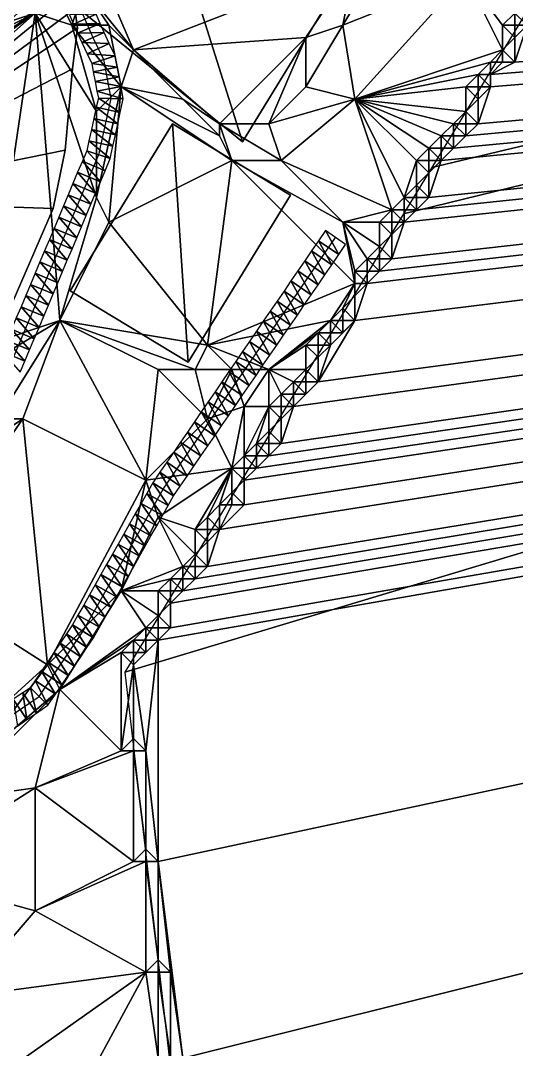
# Model space of a CAD drawing. Header units: metres. Extents: x -1103 to 901, y -902 to 905.
# Drawn here: x -662.4 to -581.8, y -422.6 to -255.2 of the extents above; entities that cross this region are included whole.
import ezdxf

# ---------------------------------------------------------------- set-up
doc = ezdxf.new("R2010")
doc.units = ezdxf.units.M
for name, color, linetype in [('OSM_BUILDING_FOOTPRINTS', 7, 'CONTINUOUS'), ('OSM_BUILDING_ROOFS', 1, 'CONTINUOUS'), ('OSM_BUILDING_WALLS', 8, 'CONTINUOUS'), ('OSM_ROAD_AXES', 2, 'CONTINUOUS'), ('OSM_ROAD_SURFACE', 9, 'CONTINUOUS'), ('OSM_TERRAIN', 3, 'CONTINUOUS'), ('OSM_WATER_OUTLINES', 4, 'CONTINUOUS'), ('OSM_WATER_SURFACE', 5, 'CONTINUOUS')]:
    doc.layers.add(name, color=color, linetype=linetype)

msp = doc.modelspace()

# ---------------------------------------------------------------- linework, layer by layer
at = {"layer": 'OSM_BUILDING_FOOTPRINTS'}
for points in [[(-595.87, -171.84, 5.77), (-572.23, -186.63, 5.77), (-626.29, -274.95, 5.77), (-651.78, -254.17, 5.77), (-641.07, -234.1, 5.77), (-638.67, -235.55, 5.77), (-595.87, -171.84, 5.77)], [(-654.3, -299.2, 6.9), (-637.67, -272.03, 6.9), (-618.5, -283.6, 6.9), (-635.13, -310.78, 6.9), (-654.3, -299.2, 6.9)]]:
    msp.add_polyline3d(points, close=True, dxfattribs=at)
msp.add_polyline3d([(-653.56, -253.33, 6.83), (-653.11, -256.43, 6.83), (-653.92, -263.05, 6.83), (-655.11, -276.31, 6.83), (-657.04, -285.81, 6.83), (-666.78, -308.1, 6.83)], dxfattribs=at)
at = {"layer": 'OSM_BUILDING_ROOFS'}
for points in [[(-638.67, -235.55, 10.97), (-626.29, -274.95, 10.97), (-572.23, -186.63, 10.97)], [(-638.67, -235.55, 10.97), (-651.78, -254.17, 10.97), (-626.29, -274.95, 10.97)], [(-695.36, -284.49, 117.63), (-657.18, -250.76, 117.63), (-658.37, -249.81, 117.63)], [(-695.36, -284.49, 117.63), (-658.37, -249.81, 117.63), (-662.75, -250.31, 117.63)], [(-695.36, -284.49, 117.63), (-654.96, -251.5, 117.63), (-657.18, -250.76, 117.63)], [(-695.36, -284.49, 117.63), (-653.56, -253.33, 117.63), (-654.96, -251.5, 117.63)], [(-695.36, -284.49, 117.63), (-653.11, -256.43, 117.63), (-653.56, -253.33, 117.63)], [(-695.36, -284.49, 117.63), (-653.92, -263.05, 117.63), (-653.11, -256.43, 117.63)], [(-695.36, -284.49, 117.63), (-655.11, -276.31, 117.63), (-653.92, -263.05, 117.63)], [(-637.67, -272.03, 16.9), (-654.3, -299.2, 16.9), (-635.13, -310.78, 16.9)], [(-637.67, -272.03, 16.9), (-635.13, -310.78, 16.9), (-618.5, -283.6, 16.9)], [(-695.36, -284.49, 117.63), (-657.04, -285.81, 117.63), (-655.11, -276.31, 117.63)], [(-695.36, -284.49, 117.63), (-666.78, -308.1, 117.63), (-657.04, -285.81, 117.63)]]:
    msp.add_3dface(points, dxfattribs=at)
at = {"layer": 'OSM_BUILDING_WALLS'}
for points in [[(-626.29, -274.95, 5.77), (-572.23, -186.63, 5.77), (-572.23, -186.63, 10.97)], [(-626.29, -274.95, 5.77), (-572.23, -186.63, 10.97), (-626.29, -274.95, 10.97)], [(-653.11, -256.43, 6.83), (-653.56, -253.33, 6.83), (-653.56, -253.33, 117.63)], [(-653.11, -256.43, 6.83), (-653.56, -253.33, 117.63), (-653.11, -256.43, 117.63)], [(-651.78, -254.17, 5.77), (-626.29, -274.95, 5.77), (-626.29, -274.95, 10.97)], [(-651.78, -254.17, 5.77), (-626.29, -274.95, 10.97), (-651.78, -254.17, 10.97)], [(-653.92, -263.05, 6.83), (-653.11, -256.43, 6.83), (-653.11, -256.43, 117.63)], [(-653.92, -263.05, 6.83), (-653.11, -256.43, 117.63), (-653.92, -263.05, 117.63)], [(-655.11, -276.31, 6.83), (-653.92, -263.05, 6.83), (-653.92, -263.05, 117.63)], [(-655.11, -276.31, 6.83), (-653.92, -263.05, 117.63), (-655.11, -276.31, 117.63)], [(-637.67, -272.03, 6.9), (-654.3, -299.2, 6.9), (-654.3, -299.2, 16.9)], [(-637.67, -272.03, 6.9), (-654.3, -299.2, 16.9), (-637.67, -272.03, 16.9)], [(-618.5, -283.6, 6.9), (-637.67, -272.03, 6.9), (-637.67, -272.03, 16.9)], [(-618.5, -283.6, 6.9), (-637.67, -272.03, 16.9), (-618.5, -283.6, 16.9)], [(-657.04, -285.81, 6.83), (-655.11, -276.31, 6.83), (-655.11, -276.31, 117.63)], [(-657.04, -285.81, 6.83), (-655.11, -276.31, 117.63), (-657.04, -285.81, 117.63)], [(-635.13, -310.78, 6.9), (-618.5, -283.6, 6.9), (-618.5, -283.6, 16.9)], [(-635.13, -310.78, 6.9), (-618.5, -283.6, 16.9), (-635.13, -310.78, 16.9)], [(-666.78, -308.1, 6.83), (-657.04, -285.81, 6.83), (-657.04, -285.81, 117.63)], [(-666.78, -308.1, 6.83), (-657.04, -285.81, 117.63), (-666.78, -308.1, 117.63)], [(-654.3, -299.2, 6.9), (-635.13, -310.78, 6.9), (-635.13, -310.78, 16.9)], [(-654.3, -299.2, 6.9), (-635.13, -310.78, 16.9), (-654.3, -299.2, 16.9)]]:
    msp.add_3dface(points, dxfattribs=at)
at = {"layer": 'OSM_ROAD_AXES'}
for points in [[(-620.45, -163.06, 12.95), (-623.91, -174.62, 12.07), (-630.44, -184.2, 11.44), (-646.3, -202.46, 10.62), (-667.94, -229.56, 9.43), (-679.5, -239.86, 9.47), (-678.02, -247.89, 9.7), (-669.22, -253.89, 9.48), (-667.86, -253.93, 9.42), (-665.78, -252.46, 9.32), (-660.43, -248.18, 9.24), (-653.19, -252, 8.95), (-650.6, -257.98, 8.79), (-648.89, -261.58, 8.94), (-647.7, -267.92, 9.14), (-649.7, -277.04, 9.34), (-667.34, -318.95, 9.09)], [(-769.85, -504.86, 10.94), (-758.95, -499.78, 10.32), (-750.59, -493.16, 10.17), (-745.47, -485.65, 10.03), (-723.97, -429.54, 6.54), (-719.82, -426.23, 6.64), (-715.19, -424.97, 6.68), (-707.24, -425.13, 6.34), (-696.63, -425.13, 6.14), (-700.33, -422.32, 6.07), (-697.28, -418.64, 6.09), (-689.03, -408.04, 6.17), (-681.28, -398.57, 5.97), (-677.64, -389.26, 5.86), (-677.28, -381.83, 5.92), (-673.28, -374.61, 5.95), (-659.34, -365.18, 5.88), (-652.22, -354.58, 6.01), (-639.18, -331.46, 6.68), (-611.17, -290.52, 8.97)]]:
    msp.add_polyline3d(points, dxfattribs=at)
at = {"layer": 'OSM_ROAD_SURFACE'}
for points in [[(-654.38, -254.3, 8.99), (-653.73, -255.79, 8.87), (-650.06, -254.19, 8.74)], [(-653.73, -255.79, 8.87), (-649.41, -255.69, 8.65), (-650.06, -254.19, 8.74)], [(-653.73, -255.79, 8.87), (-653.08, -257.28, 8.91), (-649.41, -255.69, 8.65)], [(-653.08, -257.28, 8.91), (-648.78, -257.15, 8.69), (-649.41, -255.69, 8.65)], [(-653.08, -257.28, 8.91), (-652.42, -258.81, 8.95), (-648.78, -257.15, 8.69)], [(-652.42, -258.81, 8.95), (-647.94, -258.93, 8.76), (-648.78, -257.15, 8.69)], [(-652.42, -258.81, 8.95), (-651.55, -260.63, 9), (-647.94, -258.93, 8.76)], [(-651.55, -260.63, 9), (-647, -260.94, 8.85), (-647.94, -258.93, 8.76)], [(-651.55, -260.63, 9), (-650.79, -262.23, 9.04), (-647, -260.94, 8.85)], [(-650.79, -262.23, 9.04), (-646.63, -262.8, 8.96), (-647, -260.94, 8.85)], [(-650.79, -262.23, 9.04), (-650.56, -263.54, 9.08), (-646.63, -262.8, 8.96)], [(-650.56, -263.54, 9.08), (-646.33, -264.38, 9.05), (-646.63, -262.8, 8.96)], [(-650.56, -263.54, 9.08), (-650.26, -265.12, 9.12), (-646.33, -264.38, 9.05)], [(-650.26, -265.12, 9.12), (-646.03, -265.96, 9.14), (-646.33, -264.38, 9.05)], [(-650.26, -265.12, 9.12), (-649.96, -266.7, 9.17), (-646.03, -265.96, 9.14)], [(-649.96, -266.7, 9.17), (-645.7, -267.98, 9.13), (-646.03, -265.96, 9.14)], [(-649.96, -266.7, 9.17), (-649.7, -267.86, 9.2), (-645.7, -267.98, 9.13)], [(-650.05, -269.31, 9.24), (-650.45, -271.14, 9.31), (-646.55, -272, 9.12)], [(-649.7, -267.86, 9.2), (-650.05, -269.31, 9.24), (-646.15, -270.17, 9.12)], [(-650.05, -269.31, 9.24), (-646.55, -272, 9.12), (-646.15, -270.17, 9.12)], [(-649.7, -267.86, 9.2), (-646.15, -270.17, 9.12), (-645.7, -267.98, 9.13)], [(-650.45, -271.14, 9.31), (-650.85, -272.96, 9.38), (-646.95, -273.82, 9.16)], [(-650.45, -271.14, 9.31), (-646.95, -273.82, 9.16), (-646.55, -272, 9.12)], [(-650.85, -272.96, 9.38), (-651.25, -274.79, 9.44), (-647.35, -275.65, 9.2)], [(-650.85, -272.96, 9.38), (-647.35, -275.65, 9.2), (-646.95, -273.82, 9.16)], [(-651.25, -274.79, 9.44), (-651.61, -276.43, 9.5), (-647.8, -277.65, 9.24)], [(-651.25, -274.79, 9.44), (-647.8, -277.65, 9.24), (-647.35, -275.65, 9.2)], [(-651.61, -276.43, 9.5), (-652.31, -278.09, 9.56), (-648.62, -279.64, 9.36)], [(-651.61, -276.43, 9.5), (-648.62, -279.64, 9.36), (-647.8, -277.65, 9.24)], [(-652.31, -278.09, 9.56), (-653.08, -279.91, 9.52), (-649.39, -281.46, 9.46)], [(-652.31, -278.09, 9.56), (-649.39, -281.46, 9.46), (-648.62, -279.64, 9.36)], [(-653.08, -279.91, 9.52), (-653.85, -281.73, 9.49), (-650.16, -283.28, 9.53)], [(-653.08, -279.91, 9.52), (-650.16, -283.28, 9.53), (-649.39, -281.46, 9.46)], [(-653.85, -281.73, 9.49), (-654.61, -283.55, 9.45), (-650.93, -285.11, 9.5)], [(-653.85, -281.73, 9.49), (-650.93, -285.11, 9.5), (-650.16, -283.28, 9.53)], [(-654.61, -283.55, 9.45), (-655.38, -285.38, 9.42), (-651.69, -286.93, 9.46)], [(-654.61, -283.55, 9.45), (-651.69, -286.93, 9.46), (-650.93, -285.11, 9.5)], [(-655.38, -285.38, 9.42), (-656.15, -287.2, 9.38), (-652.46, -288.75, 9.43)], [(-655.38, -285.38, 9.42), (-652.46, -288.75, 9.43), (-651.69, -286.93, 9.46)], [(-656.15, -287.2, 9.38), (-656.91, -289.02, 9.35), (-653.23, -290.57, 9.39)], [(-656.15, -287.2, 9.38), (-653.23, -290.57, 9.39), (-652.46, -288.75, 9.43)], [(-656.91, -289.02, 9.35), (-657.68, -290.84, 9.36), (-653.99, -292.39, 9.36)], [(-656.91, -289.02, 9.35), (-653.99, -292.39, 9.36), (-653.23, -290.57, 9.39)], [(-610.64, -293.29, 9.03), (-612.82, -289.39, 9.02), (-613.94, -291.03, 9.03)], [(-610.64, -293.29, 9.03), (-609.52, -291.65, 9.02), (-612.82, -289.39, 9.02)], [(-657.68, -290.84, 9.36), (-658.45, -292.66, 9.38), (-654.76, -294.22, 9.33)], [(-657.68, -290.84, 9.36), (-654.76, -294.22, 9.33), (-653.99, -292.39, 9.36)], [(-611.76, -294.93, 9.04), (-613.94, -291.03, 9.03), (-615.06, -292.67, 9.03)], [(-611.76, -294.93, 9.04), (-610.64, -293.29, 9.03), (-613.94, -291.03, 9.03)], [(-658.45, -292.66, 9.38), (-659.21, -294.49, 9.4), (-655.53, -296.04, 9.29)], [(-658.45, -292.66, 9.38), (-655.53, -296.04, 9.29), (-654.76, -294.22, 9.33)], [(-612.88, -296.56, 9.03), (-615.06, -292.67, 9.03), (-616.18, -294.31, 9.03)], [(-612.88, -296.56, 9.03), (-611.76, -294.93, 9.04), (-615.06, -292.67, 9.03)], [(-659.21, -294.49, 9.4), (-659.98, -296.31, 9.42), (-656.29, -297.86, 9.26)], [(-659.21, -294.49, 9.4), (-656.29, -297.86, 9.26), (-655.53, -296.04, 9.29)], [(-614, -298.2, 9.03), (-616.18, -294.31, 9.03), (-617.3, -295.94, 9.03)], [(-614, -298.2, 9.03), (-612.88, -296.56, 9.03), (-616.18, -294.31, 9.03)], [(-615.12, -299.84, 9.02), (-617.3, -295.94, 9.03), (-618.42, -297.58, 9.02)], [(-615.12, -299.84, 9.02), (-614, -298.2, 9.03), (-617.3, -295.94, 9.03)], [(-659.98, -296.31, 9.42), (-660.75, -298.13, 9.45), (-657.06, -299.68, 9.27)], [(-659.98, -296.31, 9.42), (-657.06, -299.68, 9.27), (-656.29, -297.86, 9.26)], [(-616.24, -301.48, 9.02), (-618.42, -297.58, 9.02), (-619.54, -299.22, 9.02)], [(-616.24, -301.48, 9.02), (-615.12, -299.84, 9.02), (-618.42, -297.58, 9.02)], [(-660.75, -298.13, 9.45), (-661.51, -299.95, 9.47), (-657.83, -301.5, 9.29)], [(-660.75, -298.13, 9.45), (-657.83, -301.5, 9.29), (-657.06, -299.68, 9.27)], [(-617.36, -303.12, 9.02), (-619.54, -299.22, 9.02), (-620.66, -300.86, 9.01)], [(-617.36, -303.12, 9.02), (-616.24, -301.48, 9.02), (-619.54, -299.22, 9.02)], [(-661.51, -299.95, 9.47), (-662.28, -301.77, 9.49), (-658.6, -303.32, 9.31)], [(-661.51, -299.95, 9.47), (-658.6, -303.32, 9.31), (-657.83, -301.5, 9.29)], [(-618.48, -304.75, 9.03), (-620.66, -300.86, 9.01), (-621.78, -302.5, 9.01)], [(-618.48, -304.75, 9.03), (-617.36, -303.12, 9.02), (-620.66, -300.86, 9.01)], [(-662.28, -301.77, 9.49), (-663.05, -303.6, 9.51), (-659.36, -305.15, 9.33)], [(-662.28, -301.77, 9.49), (-659.36, -305.15, 9.33), (-658.6, -303.32, 9.31)], [(-619.6, -306.39, 8.97), (-621.78, -302.5, 9.01), (-622.9, -304.13, 9.01)], [(-619.6, -306.39, 8.97), (-618.48, -304.75, 9.03), (-621.78, -302.5, 9.01)], [(-663.05, -303.6, 9.51), (-663.82, -305.42, 9.54), (-660.13, -306.97, 9.19)], [(-663.05, -303.6, 9.51), (-660.13, -306.97, 9.19), (-659.36, -305.15, 9.33)], [(-620.72, -308.03, 8.87), (-622.9, -304.13, 9.01), (-624.02, -305.77, 9.01)], [(-620.72, -308.03, 8.87), (-619.6, -306.39, 8.97), (-622.9, -304.13, 9.01)], [(-663.82, -305.42, 9.54), (-664.58, -307.24, 9.5), (-660.9, -308.79, 9.18)], [(-663.82, -305.42, 9.54), (-660.9, -308.79, 9.18), (-660.13, -306.97, 9.19)], [(-621.84, -309.67, 8.78), (-624.02, -305.77, 9.01), (-625.14, -307.41, 8.96)], [(-621.84, -309.67, 8.78), (-620.72, -308.03, 8.87), (-624.02, -305.77, 9.01)], [(-664.58, -307.24, 9.5), (-665.35, -309.06, 9.29), (-661.66, -310.61, 9.16)], [(-664.58, -307.24, 9.5), (-661.66, -310.61, 9.16), (-660.9, -308.79, 9.18)], [(-622.96, -311.3, 8.68), (-625.14, -307.41, 8.96), (-626.26, -309.05, 8.86)], [(-622.96, -311.3, 8.68), (-621.84, -309.67, 8.78), (-625.14, -307.41, 8.96)], [(-665.35, -309.06, 9.29), (-662.43, -312.43, 9.15), (-661.66, -310.61, 9.16)], [(-624.08, -312.94, 8.47), (-626.26, -309.05, 8.86), (-627.38, -310.68, 8.66)], [(-624.08, -312.94, 8.47), (-622.96, -311.3, 8.68), (-626.26, -309.05, 8.86)], [(-625.2, -314.58, 8.31), (-627.38, -310.68, 8.66), (-628.5, -312.32, 8.38)], [(-625.2, -314.58, 8.31), (-624.08, -312.94, 8.47), (-627.38, -310.68, 8.66)], [(-626.32, -316.22, 8.14), (-628.5, -312.32, 8.38), (-629.62, -313.96, 8.22)], [(-626.32, -316.22, 8.14), (-625.2, -314.58, 8.31), (-628.5, -312.32, 8.38)], [(-627.44, -317.86, 7.96), (-629.62, -313.96, 8.22), (-630.75, -315.6, 8.07)], [(-627.44, -317.86, 7.96), (-626.32, -316.22, 8.14), (-629.62, -313.96, 8.22)], [(-628.56, -319.49, 7.75), (-630.75, -315.6, 8.07), (-631.87, -317.23, 7.92)], [(-628.56, -319.49, 7.75), (-627.44, -317.86, 7.96), (-630.75, -315.6, 8.07)], [(-629.68, -321.13, 7.53), (-631.87, -317.23, 7.92), (-632.99, -318.87, 7.69)], [(-629.68, -321.13, 7.53), (-628.56, -319.49, 7.75), (-631.87, -317.23, 7.92)], [(-630.8, -322.77, 7.31), (-632.99, -318.87, 7.69), (-634.11, -320.51, 7.54)], [(-630.8, -322.77, 7.31), (-629.68, -321.13, 7.53), (-632.99, -318.87, 7.69)], [(-631.92, -324.4, 7.18), (-634.11, -320.51, 7.54), (-635.23, -322.15, 7.4)], [(-631.92, -324.4, 7.18), (-630.8, -322.77, 7.31), (-634.11, -320.51, 7.54)], [(-633.04, -326.04, 7.06), (-635.23, -322.15, 7.4), (-636.35, -323.78, 7.26)], [(-633.04, -326.04, 7.06), (-631.92, -324.4, 7.18), (-635.23, -322.15, 7.4)], [(-634.17, -327.68, 6.93), (-636.35, -323.78, 7.26), (-637.47, -325.42, 7.12)], [(-634.17, -327.68, 6.93), (-633.04, -326.04, 7.06), (-636.35, -323.78, 7.26)], [(-635.29, -329.32, 6.82), (-637.47, -325.42, 7.12), (-638.59, -327.06, 7)], [(-635.29, -329.32, 6.82), (-634.17, -327.68, 6.93), (-637.47, -325.42, 7.12)], [(-636.41, -330.96, 6.75), (-638.59, -327.06, 7), (-639.71, -328.7, 6.87)], [(-636.41, -330.96, 6.75), (-635.29, -329.32, 6.82), (-638.59, -327.06, 7)], [(-637.48, -332.52, 6.69), (-639.71, -328.7, 6.87), (-640.87, -330.4, 6.76)], [(-637.48, -332.52, 6.69), (-636.41, -330.96, 6.75), (-639.71, -328.7, 6.87)], [(-638.37, -334.1, 6.63), (-640.87, -330.4, 6.76), (-641.85, -332.13, 6.7)], [(-638.37, -334.1, 6.63), (-637.48, -332.52, 6.69), (-640.87, -330.4, 6.76)], [(-639.3, -335.75, 6.55), (-641.85, -332.13, 6.7), (-642.78, -333.78, 6.66)], [(-639.3, -335.75, 6.55), (-638.37, -334.1, 6.63), (-641.85, -332.13, 6.7)], [(-640.23, -337.4, 6.48), (-642.78, -333.78, 6.66), (-643.71, -335.43, 6.61)], [(-640.23, -337.4, 6.48), (-639.3, -335.75, 6.55), (-642.78, -333.78, 6.66)], [(-641.16, -339.05, 6.44), (-643.71, -335.43, 6.61), (-644.65, -337.08, 6.56)], [(-641.16, -339.05, 6.44), (-640.23, -337.4, 6.48), (-643.71, -335.43, 6.61)], [(-642.09, -340.7, 6.4), (-644.65, -337.08, 6.56), (-645.58, -338.74, 6.52)], [(-642.09, -340.7, 6.4), (-641.16, -339.05, 6.44), (-644.65, -337.08, 6.56)], [(-643.02, -342.35, 6.36), (-645.58, -338.74, 6.52), (-646.51, -340.39, 6.47)], [(-643.02, -342.35, 6.36), (-642.09, -340.7, 6.4), (-645.58, -338.74, 6.52)], [(-643.96, -344, 6.32), (-646.51, -340.39, 6.47), (-647.44, -342.04, 6.43)], [(-643.96, -344, 6.32), (-643.02, -342.35, 6.36), (-646.51, -340.39, 6.47)], [(-644.89, -345.65, 6.28), (-647.44, -342.04, 6.43), (-648.37, -343.69, 6.38)], [(-644.89, -345.65, 6.28), (-643.96, -344, 6.32), (-647.44, -342.04, 6.43)], [(-645.82, -347.31, 6.23), (-648.37, -343.69, 6.38), (-649.3, -345.34, 6.33)], [(-645.82, -347.31, 6.23), (-644.89, -345.65, 6.28), (-648.37, -343.69, 6.38)], [(-646.75, -348.96, 6.19), (-649.3, -345.34, 6.33), (-650.24, -346.99, 6.29)], [(-646.75, -348.96, 6.19), (-645.82, -347.31, 6.23), (-649.3, -345.34, 6.33)], [(-647.68, -350.61, 6.16), (-650.24, -346.99, 6.29), (-651.17, -348.64, 6.24)], [(-647.68, -350.61, 6.16), (-646.75, -348.96, 6.19), (-650.24, -346.99, 6.29)], [(-648.62, -352.26, 6.12), (-651.17, -348.64, 6.24), (-652.1, -350.29, 6.2)], [(-648.62, -352.26, 6.12), (-647.68, -350.61, 6.16), (-651.17, -348.64, 6.24)], [(-649.55, -353.91, 6.09), (-652.1, -350.29, 6.2), (-653.03, -351.94, 6.15)], [(-649.55, -353.91, 6.09), (-648.62, -352.26, 6.12), (-652.1, -350.29, 6.2)], [(-650.52, -355.63, 6.05), (-653.03, -351.94, 6.15), (-653.92, -353.53, 6.11)], [(-650.52, -355.63, 6.05), (-649.55, -353.91, 6.09), (-653.03, -351.94, 6.15)], [(-651.58, -357.21, 6.02), (-653.92, -353.53, 6.11), (-654.9, -354.98, 6.07)], [(-651.58, -357.21, 6.02), (-650.52, -355.63, 6.05), (-653.92, -353.53, 6.11)], [(-652.59, -358.72, 6), (-654.9, -354.98, 6.07), (-655.91, -356.49, 6.03)], [(-652.59, -358.72, 6), (-651.58, -357.21, 6.02), (-654.9, -354.98, 6.07)], [(-654.63, -361.75, 5.95), (-656.93, -358.01, 5.99), (-657.95, -359.52, 5.96)], [(-653.61, -360.24, 5.97), (-655.91, -356.49, 6.03), (-656.93, -358.01, 5.99)], [(-654.63, -361.75, 5.95), (-653.61, -360.24, 5.97), (-656.93, -358.01, 5.99)], [(-653.61, -360.24, 5.97), (-652.59, -358.72, 6), (-655.91, -356.49, 6.03)], [(-655.64, -363.27, 5.92), (-657.95, -359.52, 5.96), (-658.97, -361.04, 5.93)], [(-655.64, -363.27, 5.92), (-654.63, -361.75, 5.95), (-657.95, -359.52, 5.96)], [(-656.66, -364.78, 5.9), (-658.97, -361.04, 5.93), (-659.98, -362.55, 5.94)], [(-656.66, -364.78, 5.9), (-655.64, -363.27, 5.92), (-658.97, -361.04, 5.93)], [(-657.93, -366.6, 5.87), (-659.98, -362.55, 5.94), (-660.75, -363.77, 5.94)], [(-657.93, -366.6, 5.87), (-656.66, -364.78, 5.9), (-659.98, -362.55, 5.94)], [(-661.32, -368.93, 5.92), (-662.01, -364.57, 5.95), (-663.56, -365.62, 5.96)], [(-659.77, -367.89, 5.9), (-660.75, -363.77, 5.94), (-662.01, -364.57, 5.95)], [(-661.32, -368.93, 5.92), (-659.77, -367.89, 5.9), (-662.01, -364.57, 5.95)], [(-659.77, -367.89, 5.9), (-657.93, -366.6, 5.87), (-660.75, -363.77, 5.94)], [(-662.87, -369.98, 5.93), (-661.32, -368.93, 5.92), (-663.56, -365.62, 5.96)]]:
    msp.add_3dface(points, dxfattribs=at)
at = {"layer": 'OSM_TERRAIN'}
for points in [[(284, -194), (-640, -392), (-636, -424)], [(-640, -392), (284, -194), (-640, -356)], [(-640, -356), (284, -194), (-638, -354)], [(-638, -354), (284, -194), (-638, -350)], [(-638, -350), (284, -194), (-636, -348)], [(-634, -442), (284, -194), (-636, -442)], [(-636, -424), (-636, -442), (284, -194)], [(-636, -348), (284, -194), (-634, -346)], [(-634, -442), (-632, -460), (284, -194)], [(-634, -346), (284, -194), (-632, -344)], [(284, -194), (-632, -460), (-626, -510)], [(284, -194), (-630, -338), (-632, -344)], [(-626, -334), (-630, -338), (284, -194)], [(284, -194), (-626, -510), (-624, -524)], [(-626, -334), (284, -194), (-626, -330)], [(-626, -330), (284, -194), (-624, -328)], [(-622, -542), (284, -194), (-624, -542)], [(-624, -542), (284, -194), (-624, -524)], [(-624, -328), (284, -194), (-622, -326)], [(-620, -560), (284, -194), (-622, -542)], [(-622, -326), (284, -194), (-620, -324)], [(-620, -560), (-620, -576), (284, -194)], [(-620, -576), (-618, -594), (284, -194)], [(-620, -324), (284, -194), (-618, -318)], [(-612, -628), (284, -194), (-618, -594)], [(-618, -318), (284, -194), (-614, -314)], [(284, -194), (-608, -304), (-614, -314)], [(-604, -696), (284, -194), (-612, -628)], [(-608, -304), (284, -194), (-606, -298)], [(-606, -298), (284, -194), (-604, -296)], [(-604, -696), (-594, -778), (284, -194)], [(-604, -296), (284, -194), (-602, -294)], [(284, -194), (-600, -288), (-602, -294)], [(-600, -288), (284, -194), (-598, -286)], [(-598, -286), (284, -194), (-596, -284)], [(284, -194), (-594, -278), (-596, -284)], [(-594, -778), (-580, -894), (284, -194)], [(-594, -278), (284, -194), (-592, -276)], [(-592, -276), (284, -194), (-590, -274)], [(284, -194), (-588, -272), (-590, -274)], [(284, -194), (-586, -266), (-588, -272)], [(284, -194), (-586, -264), (-586, -266)], [(-586, -264), (284, -194), (-582, -262)], [(-582, -262), (284, -194), (-580, -256)], [(-674, -242, 9.13), (-666, -256, 9.38), (-656, -248, 9.24)], [(-644, -260, 8.22), (-650, -246, 8.31), (-652, -250, 8.94)], [(-644, -260, 8.22), (-608, -246, 8.07), (-650, -246, 8.31)], [(-644, -260, 8.22), (-616, -258, 8.22), (-608, -246, 8.07)], [(-616, -258, 8.22), (-610, -256, 7.04), (-608, -246, 8.07)], [(-610, -256, 7.04), (-590, -248, 6.07), (-604, -246, 6.84)], [(-610, -256, 7.04), (-604, -246, 6.84), (-608, -246, 8.07)], [(-660, -254, 9.66), (-656, -248, 9.24), (-666, -256, 9.38)], [(-608, -268, 7.07), (-590, -248, 6.07), (-610, -256, 7.04)], [(-608, -268, 7.07), (-584, -260, 6.5), (-590, -248, 6.07)], [(-584, -260, 6.5), (-584, -256, 6.29), (-590, -248, 6.07)], [(-584, -256, 6.29), (-582, -254, 6.18), (-590, -248, 6.07)], [(-654, -256, 8.83), (-652, -250, 8.94), (-656, -252, 9.2)], [(-654, -256, 8.83), (-648, -256, 8.52), (-652, -250, 8.94)], [(-648, -256, 8.52), (-644, -260, 8.22), (-652, -250, 8.94)], [(-660, -254, 9.66), (-654, -256, 8.83), (-656, -252, 9.2)], [(-668, -308, 9.66), (-660, -254, 9.66), (-696, -286, 9.69)], [(-696, -286, 9.69), (-660, -254, 9.66), (-688, -274, 9.7)], [(-660, -254, 9.66), (-682, -268, 9.69), (-688, -274, 9.7)], [(-682, -268, 9.69), (-660, -254, 9.66), (-676, -262, 9.69)], [(-676, -262, 9.69), (-660, -254, 9.66), (-666, -256, 9.38)], [(-656, -304, 9.14), (-660, -254, 9.66), (-668, -308, 9.66)], [(-656, -304, 9.14), (-650, -284, 9.48), (-660, -254, 9.66)], [(-660, -254, 9.66), (-650, -284, 9.48), (-650, -270, 9.21)], [(-650, -270, 9.21), (-654, -256, 8.83), (-660, -254, 9.66)], [(-584, -256, 6.29), (-582, -256, 6.29), (-582, -254, 6.18)], [(-582, -256, 6.29), (-580, -256), (-582, -254, 6.18)], [(-580, -256), (-580, -254), (-582, -254, 6.18)], [(-650, -270, 9.21), (-646, -266, 9.09), (-654, -256, 8.83)], [(-654, -256, 8.83), (-646, -266, 9.09), (-648, -256, 8.52)], [(-646, -266, 9.09), (-644, -260, 8.22), (-648, -256, 8.52)], [(-608, -268, 7.07), (-610, -256, 7.04), (-616, -266, 7.42)], [(-616, -258, 8.22), (-616, -266, 7.42), (-610, -256, 7.04)], [(-584, -260, 6.5), (-582, -258), (-584, -256, 6.29)], [(-582, -258), (-582, -256, 6.29), (-584, -256, 6.29)], [(-582, -262), (-580, -256), (-582, -258)], [(-582, -258), (-580, -256), (-582, -256, 6.29)], [(-630, -272, 8.23), (-616, -258, 8.22), (-644, -260, 8.22)], [(-630, -272, 8.23), (-622, -272, 8.13), (-616, -258, 8.22)], [(-622, -272, 8.13), (-616, -266, 7.42), (-616, -258, 8.22)], [(-584, -260, 6.5), (-582, -262), (-582, -258)], [(-646, -266, 9.09), (-636, -268, 8.29), (-644, -260, 8.22)], [(-636, -268, 8.29), (-630, -272, 8.23), (-644, -260, 8.22)], [(-586, -262, 6.61), (-584, -260, 6.5), (-608, -268, 7.07)], [(-586, -262, 6.61), (-584, -262), (-584, -260, 6.5)], [(-584, -262), (-582, -262), (-584, -260, 6.5)], [(-588, -264, 6.72), (-586, -262, 6.61), (-608, -268, 7.07)], [(-588, -264, 6.72), (-586, -264), (-586, -262, 6.61)], [(-586, -264), (-584, -262), (-586, -262, 6.61)], [(-586, -264), (-582, -262), (-584, -262)], [(-590, -266, 6.83), (-588, -264, 6.72), (-608, -268, 7.07)], [(-590, -266, 6.83), (-588, -266, 6.82), (-588, -264, 6.72)], [(-588, -266, 6.82), (-586, -266), (-588, -264, 6.72)], [(-586, -266), (-586, -264), (-588, -264, 6.72)], [(-648, -288, 9.01), (-646, -266, 9.09), (-650, -284, 9.48)], [(-650, -270, 9.21), (-650, -284, 9.48), (-646, -266, 9.09)], [(-648, -288, 9.01), (-628, -278, 8.98), (-646, -266, 9.09)], [(-646, -266, 9.09), (-628, -278, 8.98), (-630, -274, 8.61)], [(-646, -266, 9.09), (-630, -274, 8.61), (-636, -268, 8.29)], [(-622, -272, 8.13), (-608, -268, 7.07), (-616, -266, 7.42)], [(-590, -270, 7.04), (-590, -266, 6.83), (-608, -268, 7.07)], [(-590, -270, 7.04), (-588, -268), (-590, -266, 6.83)], [(-588, -268), (-588, -266, 6.82), (-590, -266, 6.83)], [(-588, -272), (-586, -266), (-588, -268)], [(-588, -268), (-586, -266), (-588, -266, 6.82)], [(-630, -274, 8.61), (-630, -272, 8.23), (-636, -268, 8.29)], [(-622, -272, 8.13), (-620, -278, 8.34), (-608, -268, 7.07)], [(-620, -278, 8.34), (-602, -286, 8.49), (-608, -268, 7.07)], [(-602, -286, 8.49), (-600, -284, 8.23), (-608, -268, 7.07)], [(-600, -284, 8.23), (-598, -278, 7.67), (-608, -268, 7.07)], [(-598, -278, 7.67), (-596, -276, 7.48), (-608, -268, 7.07)], [(-596, -276, 7.48), (-594, -274, 7.31), (-608, -268, 7.07)], [(-608, -268, 7.07), (-594, -274, 7.31), (-592, -272, 7.16)], [(-608, -268, 7.07), (-592, -272, 7.16), (-590, -270, 7.04)], [(-590, -270, 7.04), (-588, -272), (-588, -268)], [(-592, -272, 7.16), (-590, -272), (-590, -270, 7.04)], [(-590, -272), (-588, -272), (-590, -270, 7.04)], [(-628, -278, 8.98), (-620, -278, 8.34), (-630, -272, 8.23)], [(-628, -278, 8.98), (-630, -272, 8.23), (-630, -274, 8.61)], [(-630, -272, 8.23), (-620, -278, 8.34), (-622, -272, 8.13)], [(-594, -274, 7.31), (-592, -274), (-592, -272, 7.16)], [(-592, -274), (-590, -274), (-592, -272, 7.16)], [(-590, -274), (-590, -272), (-592, -272, 7.16)], [(-590, -274), (-588, -272), (-590, -272)], [(-596, -276, 7.48), (-594, -276, 7.44), (-594, -274, 7.31)], [(-594, -276, 7.44), (-592, -276), (-594, -274, 7.31)], [(-592, -276), (-592, -274), (-594, -274, 7.31)], [(-592, -276), (-590, -274), (-592, -274)], [(-598, -278, 7.67), (-596, -278, 7.63), (-596, -276, 7.48)], [(-596, -278, 7.63), (-594, -278), (-596, -276, 7.48)], [(-594, -278), (-594, -276, 7.44), (-596, -276, 7.48)], [(-594, -278), (-592, -276), (-594, -276, 7.44)], [(-632, -308, 8.94), (-628, -278, 8.98), (-648, -288, 9.01)], [(-632, -308, 8.94), (-608, -298, 8.99), (-628, -278, 8.98)], [(-608, -298, 8.99), (-610, -288, 8.96), (-628, -278, 8.98)], [(-628, -278, 8.98), (-610, -288, 8.96), (-620, -278, 8.34)], [(-620, -278, 8.34), (-610, -288, 8.96), (-602, -286, 8.49)], [(-600, -284, 8.23), (-598, -282, 7.99), (-598, -278, 7.67)], [(-598, -282, 7.99), (-596, -280), (-598, -278, 7.67)], [(-596, -280), (-596, -278, 7.63), (-598, -278, 7.67)], [(-596, -284), (-594, -278), (-596, -280)], [(-596, -280), (-594, -278), (-596, -278, 7.63)], [(-598, -282, 7.99), (-596, -284), (-596, -280)], [(-600, -284, 8.23), (-598, -284), (-598, -282, 7.99)], [(-598, -284), (-596, -284), (-598, -282, 7.99)], [(-656, -304, 9.14), (-648, -288, 9.01), (-650, -284, 9.48)], [(-602, -286, 8.49), (-600, -286, 8.4), (-600, -284, 8.23)], [(-600, -286, 8.4), (-598, -286), (-600, -284, 8.23)], [(-598, -286), (-598, -284), (-600, -284, 8.23)], [(-598, -286), (-596, -284), (-598, -284)], [(-610, -288, 8.96), (-604, -288, 8.69), (-602, -286, 8.49)], [(-604, -288, 8.69), (-602, -288, 8.6), (-602, -286, 8.49)], [(-602, -288, 8.6), (-600, -288), (-602, -286, 8.49)], [(-600, -288), (-600, -286, 8.4), (-602, -286, 8.49)], [(-600, -288), (-598, -286), (-600, -286, 8.4)], [(-632, -308, 8.94), (-648, -288, 9.01), (-656, -304, 9.14)], [(-608, -298, 8.99), (-608, -296, 8.98), (-610, -288, 8.96)], [(-608, -296, 8.98), (-606, -294, 8.92), (-610, -288, 8.96)], [(-606, -294, 8.92), (-604, -292, 8.84), (-610, -288, 8.96)], [(-610, -288, 8.96), (-604, -292, 8.84), (-604, -288, 8.69)], [(-604, -292, 8.84), (-602, -290), (-604, -288, 8.69)], [(-602, -290), (-602, -288, 8.6), (-604, -288, 8.69)], [(-602, -294), (-600, -288), (-602, -290)], [(-602, -290), (-600, -288), (-602, -288, 8.6)], [(-604, -292, 8.84), (-602, -294), (-602, -290)], [(-606, -294, 8.92), (-604, -294), (-604, -292, 8.84)], [(-604, -294), (-602, -294), (-604, -292, 8.84)], [(-608, -296, 8.98), (-606, -296, 8.94), (-606, -294, 8.92)], [(-606, -296, 8.94), (-604, -296), (-606, -294, 8.92)], [(-604, -296), (-604, -294), (-606, -294, 8.92)], [(-604, -296), (-602, -294), (-604, -294)], [(-608, -298, 8.99), (-606, -298), (-608, -296, 8.98)], [(-606, -298), (-606, -296, 8.94), (-608, -296, 8.98)], [(-606, -298), (-604, -296), (-606, -296, 8.94)], [(-632, -308, 8.94), (-612, -304, 9), (-608, -298, 8.99)], [(-612, -304, 9), (-610, -302, 9), (-608, -298, 8.99)], [(-610, -302, 9), (-608, -300), (-608, -298, 8.99)], [(-608, -304), (-606, -298), (-608, -300)], [(-608, -300), (-606, -298), (-608, -298, 8.99)], [(-608, -304), (-608, -300), (-610, -302, 9)], [(-612, -304, 9), (-610, -304), (-610, -302, 9)], [(-610, -304), (-608, -304), (-610, -302, 9)], [(-666, -310, 9.16), (-656, -304, 9.14), (-668, -308, 9.66)], [(-662, -320, 8.39), (-656, -304, 9.14), (-666, -320, 9.04)], [(-666, -320, 9.04), (-656, -304, 9.14), (-666, -310, 9.16)], [(-656, -304, 9.14), (-662, -320, 8.39), (-642, -330, 6.72)], [(-656, -304, 9.14), (-642, -330, 6.72), (-640, -312, 8.55)], [(-640, -312, 8.55), (-634, -312, 8.78), (-656, -304, 9.14)], [(-634, -312, 8.78), (-632, -308, 8.94), (-656, -304, 9.14)], [(-622, -312, 8.57), (-612, -304, 9), (-632, -308, 8.94)], [(-622, -312, 8.57), (-614, -306, 8.95), (-612, -304, 9)], [(-614, -314), (-608, -304), (-612, -308)], [(-614, -306, 8.95), (-612, -306, 8.95), (-612, -304, 9)], [(-612, -308), (-608, -304), (-610, -306)], [(-612, -306, 8.95), (-610, -306), (-612, -304, 9)], [(-610, -306), (-610, -304), (-612, -304, 9)], [(-610, -306), (-608, -304), (-610, -304)], [(-616, -308, 8.83), (-614, -306, 8.95), (-622, -312, 8.57)], [(-616, -308, 8.83), (-614, -308, 8.83), (-614, -306, 8.95)], [(-614, -308, 8.83), (-612, -308), (-614, -306, 8.95)], [(-612, -308), (-612, -306, 8.95), (-614, -306, 8.95)], [(-612, -308), (-610, -306), (-612, -306, 8.95)], [(-634, -312, 8.78), (-628, -312, 8.34), (-632, -308, 8.94)], [(-628, -312, 8.34), (-622, -312, 8.57), (-632, -308, 8.94)], [(-616, -312, 8.5), (-616, -308, 8.83), (-622, -312, 8.57)], [(-616, -312, 8.5), (-614, -310), (-616, -308, 8.83)], [(-614, -310), (-614, -308, 8.83), (-616, -308, 8.83)], [(-614, -310), (-614, -314), (-612, -308)], [(-614, -310), (-612, -308), (-614, -308, 8.83)], [(-616, -312, 8.5), (-614, -314), (-614, -310)], [(-642, -330, 6.72), (-632, -320, 7.49), (-640, -312, 8.55)], [(-632, -320, 7.49), (-634, -312, 8.78), (-640, -312, 8.55)], [(-632, -320, 7.49), (-628, -312, 8.34), (-634, -312, 8.78)], [(-626, -318, 7.97), (-628, -312, 8.34), (-632, -320, 7.49)], [(-626, -318, 7.97), (-622, -312, 8.57), (-628, -312, 8.34)], [(-626, -318, 7.97), (-622, -318, 7.86), (-622, -312, 8.57)], [(-622, -318, 7.86), (-620, -316, 8.07), (-622, -312, 8.57)], [(-620, -316, 8.07), (-618, -314, 8.29), (-622, -312, 8.57)], [(-618, -314, 8.29), (-616, -312, 8.5), (-622, -312, 8.57)], [(-618, -314, 8.29), (-616, -314), (-616, -312, 8.5)], [(-616, -314), (-614, -314), (-616, -312, 8.5)], [(-620, -316, 8.07), (-618, -316, 8.07), (-618, -314, 8.29)], [(-618, -318), (-614, -314), (-616, -316)], [(-618, -316, 8.07), (-616, -316), (-618, -314, 8.29)], [(-616, -316), (-616, -314), (-618, -314, 8.29)], [(-616, -316), (-614, -314), (-616, -314)], [(-622, -318, 7.86), (-620, -318, 7.86), (-620, -316, 8.07)], [(-620, -318, 7.86), (-618, -318), (-620, -316, 8.07)], [(-618, -318), (-618, -316, 8.07), (-620, -316, 8.07)], [(-618, -318), (-616, -316), (-618, -316, 8.07)], [(-628, -328, 6.83), (-626, -318, 7.97), (-632, -320, 7.49)], [(-628, -328, 6.83), (-626, -326, 7.03), (-626, -318, 7.97)], [(-626, -326, 7.03), (-624, -324, 7.23), (-622, -318, 7.86)], [(-626, -326, 7.03), (-622, -318, 7.86), (-626, -318, 7.97)], [(-624, -324, 7.23), (-622, -322, 7.44), (-622, -318, 7.86)], [(-622, -322, 7.44), (-620, -320), (-622, -318, 7.86)], [(-620, -320), (-620, -318, 7.86), (-622, -318, 7.86)], [(-620, -324), (-618, -318), (-620, -320)], [(-620, -320), (-618, -318), (-620, -318, 7.86)], [(-680, -346, 8.03), (-658, -360, 5.88), (-662, -320, 8.39)], [(-680, -346, 8.03), (-662, -320, 8.39), (-668, -324, 8.76)], [(-668, -324, 8.76), (-662, -320, 8.39), (-666, -320, 9.04)], [(-658, -360, 5.88), (-642, -330, 6.72), (-662, -320, 8.39)], [(-642, -330, 6.72), (-628, -328, 6.83), (-632, -320, 7.49)], [(-622, -322, 7.44), (-620, -324), (-620, -320)], [(-624, -324, 7.23), (-622, -324), (-622, -322, 7.44)], [(-622, -324), (-620, -324), (-622, -322, 7.44)], [(-626, -326, 7.03), (-624, -326), (-624, -324, 7.23)], [(-624, -326), (-622, -326), (-624, -324, 7.23)], [(-622, -326), (-622, -324), (-624, -324, 7.23)], [(-622, -326), (-620, -324), (-622, -324)], [(-628, -328, 6.83), (-626, -328, 6.82), (-626, -326, 7.03)], [(-626, -328, 6.82), (-624, -328), (-626, -326, 7.03)], [(-624, -328), (-624, -326), (-626, -326, 7.03)], [(-624, -328), (-622, -326), (-624, -326)], [(-640, -336, 6.5), (-628, -328, 6.83), (-642, -330, 6.72)], [(-634, -338, 6.08), (-628, -328, 6.83), (-640, -336, 6.5)], [(-632, -336, 6.18), (-628, -328, 6.83), (-634, -338, 6.08)], [(-632, -336, 6.18), (-630, -334, 6.3), (-628, -328, 6.83)], [(-630, -334, 6.3), (-628, -332, 6.45), (-628, -328, 6.83)], [(-628, -332, 6.45), (-626, -330), (-628, -328, 6.83)], [(-626, -330), (-626, -328, 6.82), (-628, -328, 6.83)], [(-626, -330), (-624, -328), (-626, -328, 6.82)], [(-658, -360, 5.88), (-646, -348, 6.16), (-642, -330, 6.72)], [(-642, -330, 6.72), (-646, -348, 6.16), (-640, -336, 6.5)], [(-628, -332, 6.45), (-626, -334), (-626, -330)], [(-630, -334, 6.3), (-628, -334), (-628, -332, 6.45)], [(-628, -334), (-626, -334), (-628, -332, 6.45)], [(-632, -336, 6.18), (-630, -338), (-630, -334, 6.3)], [(-630, -338), (-628, -334), (-630, -334, 6.3)], [(-630, -338), (-626, -334), (-628, -334)], [(-646, -348, 6.16), (-636, -344, 5.74), (-640, -336, 6.5)], [(-636, -344, 5.74), (-634, -342, 5.77), (-640, -336, 6.5)], [(-640, -336, 6.5), (-634, -342, 5.77), (-634, -338, 6.08)], [(-634, -338, 6.08), (-632, -338, 6.01), (-632, -336, 6.18)], [(-632, -338, 6.01), (-630, -338), (-632, -336, 6.18)], [(-634, -342, 5.77), (-632, -340), (-634, -338, 6.08)], [(-632, -340), (-632, -338, 6.01), (-634, -338, 6.08)], [(-632, -344), (-630, -338), (-632, -340)], [(-632, -340), (-630, -338), (-632, -338, 6.01)], [(-634, -342, 5.77), (-632, -344), (-632, -340)], [(-636, -344, 5.74), (-634, -344), (-634, -342, 5.77)], [(-634, -344), (-632, -344), (-634, -342, 5.77)], [(-638, -346, 5.73), (-636, -344, 5.74), (-646, -348, 6.16)], [(-638, -346, 5.73), (-636, -346), (-636, -344, 5.74)], [(-636, -346), (-634, -346), (-636, -344, 5.74)], [(-634, -346), (-634, -344), (-636, -344, 5.74)], [(-634, -346), (-632, -344), (-634, -344)], [(-658, -360, 5.88), (-680, -346, 8.03), (-680, -380, 5.98)], [(-640, -348, 5.72), (-638, -346, 5.73), (-646, -348, 6.16)], [(-640, -348, 5.72), (-638, -348, 5.63), (-638, -346, 5.73)], [(-638, -348, 5.63), (-636, -348), (-638, -346, 5.73)], [(-636, -348), (-636, -346), (-638, -346, 5.73)], [(-636, -348), (-634, -346), (-636, -346)], [(-656, -364, 5.86), (-646, -348, 6.16), (-658, -360, 5.88)], [(-656, -364, 5.86), (-642, -354, 5.5), (-646, -348, 6.16)], [(-642, -354, 5.5), (-640, -352, 5.54), (-646, -348, 6.16)], [(-640, -352, 5.54), (-640, -348, 5.72), (-646, -348, 6.16)], [(-640, -352, 5.54), (-638, -350), (-640, -348, 5.72)], [(-638, -350), (-638, -348, 5.63), (-640, -348, 5.72)], [(-638, -350), (-636, -348), (-638, -348, 5.63)], [(-640, -352, 5.54), (-638, -354), (-638, -350)], [(-642, -354, 5.5), (-640, -354), (-640, -352, 5.54)], [(-640, -354), (-638, -354), (-640, -352, 5.54)], [(-644, -356, 5.5), (-642, -354, 5.5), (-656, -364, 5.86)], [(-644, -356, 5.5), (-642, -356), (-642, -354, 5.5)], [(-642, -356), (-640, -356), (-642, -354, 5.5)], [(-640, -356), (-640, -354), (-642, -354, 5.5)], [(-640, -356), (-638, -354), (-640, -354)], [(-646, -358, 5.48), (-644, -356, 5.5), (-656, -364, 5.86)], [(-646, -358, 5.48), (-644, -358, 5.39), (-644, -356, 5.5)], [(-642, -374), (-640, -356), (-644, -360)], [(-644, -360), (-640, -356), (-642, -358)], [(-644, -358, 5.39), (-642, -358), (-644, -356, 5.5)], [(-642, -358), (-642, -356), (-644, -356, 5.5)], [(-642, -374), (-640, -392), (-640, -356)], [(-642, -358), (-640, -356), (-642, -356)], [(-646, -374, 5.08), (-646, -358, 5.48), (-656, -364, 5.86)], [(-646, -374, 5.08), (-644, -360), (-646, -358, 5.48)], [(-644, -360), (-644, -358, 5.39), (-646, -358, 5.48)], [(-644, -360), (-642, -358), (-644, -358, 5.39)], [(-680, -380, 5.98), (-670, -376, 5.92), (-658, -360, 5.88)], [(-670, -376, 5.92), (-656, -364, 5.86), (-658, -360, 5.88)], [(-646, -374, 5.08), (-644, -372), (-644, -360)], [(-644, -372), (-642, -374), (-644, -360)], [(-674, -382, 5.85), (-660, -380, 5.13), (-656, -364, 5.86)], [(-674, -382, 5.85), (-656, -364, 5.86), (-670, -376, 5.92)], [(-660, -380, 5.13), (-646, -374, 5.08), (-656, -364, 5.86)], [(-646, -374, 5.08), (-644, -374, 5.04), (-644, -372)], [(-644, -374, 5.04), (-642, -374), (-644, -372)], [(-660, -380, 5.13), (-644, -392, 5), (-644, -374, 5.04)], [(-660, -380, 5.13), (-644, -374, 5.04), (-646, -374, 5.08)], [(-644, -392, 5), (-642, -390), (-644, -374, 5.04)], [(-644, -374, 5.04), (-642, -390), (-642, -374)], [(-642, -390), (-640, -392), (-642, -374)], [(-682, -394, 5.97), (-660, -400, 5.01), (-660, -380, 5.13)], [(-682, -394, 5.97), (-660, -380, 5.13), (-674, -382, 5.85)], [(-660, -400, 5.01), (-644, -392, 5), (-660, -380, 5.13)], [(-644, -392, 5), (-642, -392, 5), (-642, -390)], [(-642, -392, 5), (-640, -392), (-642, -390)], [(-642, -410, 4.98), (-642, -392, 5), (-660, -400, 5.01)], [(-660, -400, 5.01), (-642, -392, 5), (-644, -392, 5)], [(-642, -410, 4.98), (-640, -408), (-642, -392, 5)], [(-642, -392, 5), (-640, -408), (-640, -392)], [(-636, -424), (-640, -392), (-638, -410)], [(-640, -408), (-638, -410), (-640, -392)], [(-672, -414, 5.83), (-660, -400, 5.01), (-682, -394, 5.97)], [(-672, -414, 5.83), (-642, -410, 4.98), (-660, -400, 5.01)], [(-642, -410, 4.98), (-640, -410, 4.93), (-640, -408)], [(-640, -410, 4.93), (-638, -410), (-640, -408)], [(-676, -434, 6.62), (-668, -458, 6.38), (-642, -410, 4.98)], [(-676, -434, 6.62), (-642, -410, 4.98), (-672, -414, 5.83)], [(-642, -410, 4.98), (-668, -458, 6.38), (-640, -424, 4.82)], [(-642, -410, 4.98), (-640, -424, 4.82), (-640, -410, 4.93)], [(-640, -424, 4.82), (-638, -424), (-640, -410, 4.93)], [(-638, -424), (-638, -410), (-640, -410, 4.93)], [(-638, -424), (-636, -424), (-638, -410)]]:
    msp.add_3dface(points, dxfattribs=at)
at = {"layer": 'OSM_WATER_OUTLINES'}
msp.add_polyline3d([(-541.97, -191.01, 1), (-595.5, -279.1, 1), (-600.1, -286.66, 1), (-645.41, -361.21, 1), (-630.03, -494.95, 1), (-626.57, -520.15, 1), (-605.85, -699.14, 1), (-601.5, -736.6, 1), (-581.53, -893.84, 1), (-573.74, -900, 1), (428.28, -900, 1)], dxfattribs=at)
at = {"layer": 'OSM_WATER_SURFACE'}
for points in [[(476.48, -23.24, 1), (-600.1, -286.66, 1), (-645.41, -361.21, 1)], [(476.48, -23.24, 1), (-645.41, -361.21, 1), (-630.03, -494.95, 1)], [(476.48, -23.24, 1), (-630.03, -494.95, 1), (-626.57, -520.15, 1)], [(476.48, -23.24, 1), (-626.57, -520.15, 1), (-605.85, -699.14, 1)], [(476.48, -23.24, 1), (-605.85, -699.14, 1), (-601.5, -736.6, 1)], [(476.48, -23.24, 1), (-601.5, -736.6, 1), (-581.53, -893.84, 1)], [(476.48, -23.24, 1), (-595.5, -279.1, 1), (-600.1, -286.66, 1)], [(476.48, -23.24, 1), (-541.97, -191.01, 1), (-595.5, -279.1, 1)]]:
    msp.add_3dface(points, dxfattribs=at)

doc.saveas('drawing.dxf')
